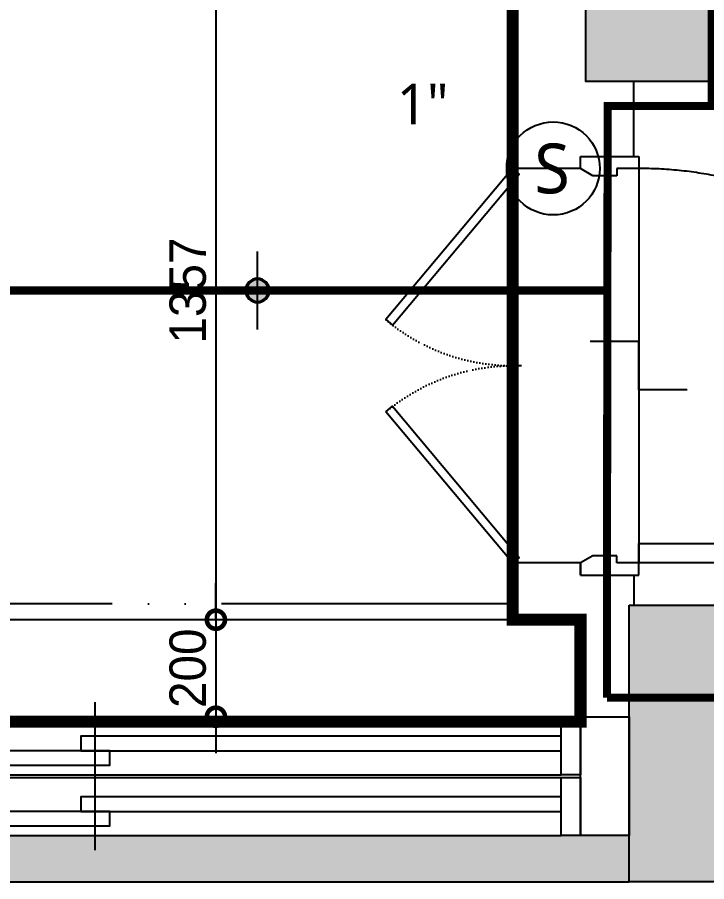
# Model space of a CAD drawing. Header units: millimetres. Extents: x 0 to 460316, y -63250 to 103204.
# Drawn here: x 193376 to 194797, y 27077 to 28859 of the extents above; entities that cross this region are included whole.
import ezdxf

# ---------------------------------------------------------------- set-up
doc = ezdxf.new("R2010")
doc.units = ezdxf.units.MM
doc.header["$LTSCALE"] = 25
doc.linetypes.add('ACAD_ISO05W100', pattern=[33, 24, -3, 0, -3, 0, -3])
doc.linetypes.add('DOT', pattern=[0.25, 0, -0.25])
for name, color, linetype in [('06-LIGHT', 4, 'Continuous'), ('07-DIM WAL', 5, 'Continuous'), ('2-con', 2, 'Continuous'), ('ac-door', 30, 'Continuous'), ('ac-Ref', 8, 'Continuous'), ('ac-text', 7, 'Continuous'), ('ac-wall-fin', 3, 'Continuous'), ('ac-window', 140, 'Continuous'), ('RC-LIGHT', 7, 'Continuous'), ('설비', 140, 'Continuous')]:
    doc.layers.add(name, color=color, linetype=linetype)
doc.styles.add('스타일1', font='HY울릉도M.TTF')
doc.styles.add('이윤정', font='l_10646.ttf')
doc.styles.add('코레일둥고', font='Korail_Round_Gothic_Medium.ttf')
doc.dimstyles.new('30', dxfattribs={"dimscale": 30, "dimtxt": 2.5, "dimasz": 2.5, "dimexe": 1.25, "dimexo": 2, "dimtad": 1, "dimdec": 0, "dimtxsty": '스타일1', "dimblk": 'DOTSMALL', "dimcen": 2.5, "dimclrd": 1, "dimclre": 1, "dimclrt": 7, "dimadec": 0, "dimazin": 0, "dimtfac": 1, "dimtdec": 0, "dimtix": 1, "dimtmove": 0, "dimatfit": 3, "dimldrblk": 'DOTSMALL', "dimfxl": 1.25, "dimarcsym": 0})

# ---------------------------------------------------------------- blocks, each defined once
blk = doc.blocks.new('*U367')
at = {"layer": 'ac-door'}
for p, q in [((-65, 120), (-65, 933.1)), ((-65, 933.1), (-25, 933.1)), ((-25, 933.1), (-25, 120)), ((-863.1, 120), (-838.1, 120)), ((-863.1, 0), (-863.1, 120)), ((-838.1, 120), (-838.1, 75)), ((-25, 120), (-65, 120)), ((0, 120), (-25, 120)), ((-25, 120), (-25, 75)), ((0, 0), (0, 120)), ((-838.1, 75), (-823.1, 75)), ((-823.1, 75), (-823.1, 25)), ((-25, 75), (-40, 75)), ((-40, 75), (-40, 25)), ((-823.1, 25), (-838.1, 0)), ((-40, 25), (-25, 0)), ((-25, 0), (0, 0)), ((-838.1, 0), (-863.1, 0))]:
    blk.add_line(p, q, dxfattribs=at)
at = {"layer": 'ac-Ref'}
blk.add_line((-838.1, 120), (-25, 120), dxfattribs=at)
at = {"layer": 'ac-Ref', "linetype": 'ACAD_ISO05W100'}
blk.add_arc((-25, 120), 813.1, 90, 180, dxfattribs=at)
blk = doc.blocks.new('SW')
at = {"layer": '설비', "color": 140}
blk.add_circle((11533254.1, -14277699.4), 184, dxfattribs=at)
at = {"layer": '설비', "color": 140, "insert": (11533320, -14277600.8), "char_height": 197.143, "width": 314.327, "attachment_point": 3, "style": '코레일둥고'}
blk.add_mtext('{\\fMalgun Gothic|b0|i0|c129|p50;S}', dxfattribs=at)
blk = doc.blocks.new('1')
at = {"linetype": 'Continuous'}
h = blk.add_hatch(color=4, dxfattribs=at)
h.dxf.hatch_style = 1
edge = h.paths.add_edge_path()
edge.add_arc((11539653.5, -14273503.8), 37.5, 0, 360)
at = {"color": 1, "linetype": 'Continuous'}
for p, q in [((11539653.5, -14273637.1), (11539653.5, -14273370.5)), ((11539520.2, -14273503.8), (11539786.8, -14273503.8))]:
    blk.add_line(p, q, dxfattribs=at)
at = {"color": 4, "linetype": 'Continuous'}
for radius in [41.5, 37.5]:
    blk.add_circle((11539653.5, -14273503.8), radius, dxfattribs=at)
blk = doc.blocks.new('_DotSmall')
at = {"color": 0, "linetype": 'ByBlock', "const_width": 0.5}
blk.add_lwpolyline([(-0.0625, 0, 1), (0.0625, 0, 1)], format="xyb", close=True, dxfattribs=at)
blk = doc.blocks.new('*D500')
at = {"layer": '07-DIM WAL', "color": 1, "lineweight": -2}
for p, q in [((193785.4, 28974.4), (193785.4, 27617.4)), ((193845.4, 28974.4), (193822.9, 28974.4)), ((193845.4, 27617.4), (193822.9, 27617.4))]:
    blk.add_line(p, q, dxfattribs=at)
at = {"layer": 'Defpoints', "color": 0}
for p in [(193785.4, 28974.4), (193785.4, 27617.4), (193785.4, 27617.4)]:
    blk.add_point(p, dxfattribs=at)
at = {"layer": '07-DIM WAL', "color": 1, "lineweight": -2, "xscale": 75, "yscale": 75, "zscale": 75}
for p, rotation in [((193785.4, 28974.4), 90), ((193785.4, 27617.4), 270)]:
    blk.add_blockref('_DotSmall', p, dxfattribs=dict(at, rotation=rotation))
at = {"layer": '07-DIM WAL', "color": 7, "insert": (193727.7, 28295.9), "char_height": 75, "attachment_point": 5, "rotation": 90, "style": '스타일1'}
blk.add_mtext('1357', dxfattribs=at)
blk = doc.blocks.new('*D501')
at = {"layer": '07-DIM WAL', "color": 1, "lineweight": -2}
for p, q in [((193785.4, 27617.4), (193785.4, 27692.4)), ((193785.4, 27617.4), (193785.4, 27417.4)), ((193845.4, 27617.4), (193822.9, 27617.4)), ((193785.4, 27417.4), (193785.4, 27342.4)), ((193845.4, 27417.4), (193822.9, 27417.4))]:
    blk.add_line(p, q, dxfattribs=at)
at = {"layer": 'Defpoints', "color": 0}
for p in [(193785.4, 27617.4), (193785.4, 27417.4), (193785.4, 27417.4)]:
    blk.add_point(p, dxfattribs=at)
at = {"layer": '07-DIM WAL', "color": 1, "lineweight": -2, "xscale": 75, "yscale": 75, "zscale": 75}
for p, rotation in [((193785.4, 27617.4), 270), ((193785.4, 27417.4), 90)]:
    blk.add_blockref('_DotSmall', p, dxfattribs=dict(at, rotation=rotation))
at = {"layer": '07-DIM WAL', "color": 7, "insert": (193727.7, 27517.4), "char_height": 75, "attachment_point": 5, "rotation": 90, "style": '스타일1'}
blk.add_mtext('200', dxfattribs=at)

msp = doc.modelspace()

# ---------------------------------------------------------------- hatches: boundary and pattern name
at = {"layer": 'ac-Ref'}
h = msp.add_hatch(color=256, dxfattribs=at)
h.dxf.hatch_style = 1
h.paths.add_polyline_path([(190288.9, 37157.75), (189743.9, 37157.75), (189743.9, 38167.75), (190308.9, 38167.75), (190308.9, 38367.75), (189543.9, 38367.75), (189543.9, 36957.75), (190018.9, 36957.75), (190018.9, 33784.45), (190288.9, 33784.45)])
h.paths.add_polyline_path([(193178.9, 36324.45), (193178.9, 38569.45), (192948.9, 38569.45), (192948.9, 38167.75), (192988.9, 38167.75), (192988.9, 33992.75), (191218.9, 33992.75), (191218.9, 33784.45), (193178.9, 33784.45)])
h.paths.add_polyline_path([(197156.9, 36197.45), (197423.9, 36197.45), (197423.9, 36398.33), (197158.9, 36398.33), (197158.9, 37169.45), (196290.9, 37169.45), (196290.9, 36969.45), (196980.9, 36969.45), (196980.9, 33994.45), (196168.9, 33994.45), (196168.9, 33859.45), (197163.9, 33859.45), (197163.9, 34059.45), (197156.9, 34059.45)])
h.paths.add_polyline_path([(198923.9, 38424.45), (197948.9, 38424.45), (197948.9, 38224.45), (198723.9, 38224.45), (198723.9, 37434.45), (198088.9, 37434.45), (198088.9, 36398.33), (198003.9, 36398.33), (198003.9, 36197.45), (198638.9, 36197.45), (198638.9, 34059.45), (198638.9, 33859.45), (198648.9, 33859.45), (198648.9, 28919.45), (197861.9, 28919.45), (197861.9, 28727.45), (198814.9, 28727.45), (198814.9, 27647.45), (197924.9, 27647.45), (197924.9, 27447.45), (198923.9, 27447.45)])
h.paths.add_polyline_path([(195090.9, 37169.45), (194565.9, 37169.45), (194565.9, 36324.45), (194840.9, 36324.45), (194840.9, 36969.45), (195090.9, 36969.45)])
h.paths.add_polyline_path([(196833.9, 32699.45), (195783.9, 32699.45), (195783.9, 32499.45), (196833.9, 32499.45)])
h.paths.add_polyline_path([(194756.9, 32699.45), (194546.9, 32699.45), (194546.9, 28727.45), (195161.9, 28727.45), (195161.9, 28919.45), (194756.9, 28919.45)])
h.paths.add_polyline_path([(194836.9, 27647.45), (194636.9, 27647.45), (194636.9, 27077.45), (194836.9, 27077.45)])
h.paths.add_polyline_path([(190116.9, 28747.45), (190746.9, 28747.45), (190746.9, 28947.45), (190028.9, 28947.45), (190028.9, 32402.45), (189838.9, 32402.45), (189838.9, 27462.45), (189823.9, 27462.45), (189823.9, 27262.45), (189916.9, 27262.45), (189916.9, 27077.45), (190836.9, 27077.45), (190836.9, 27277.45), (190116.9, 27277.45)])
h.paths.add_polyline_path([(186823.9, 32202.45), (188908.9, 32202.45), (188908.9, 32402.45), (186858.9, 32402.45), (186858.9, 34567.45), (188458.9, 34567.45), (188458.9, 33167.45), (188658.9, 33167.45), (188658.9, 35164.45), (189078.9, 35164.45), (189078.9, 35364.45), (188458.9, 35364.45), (188458.9, 34737.45), (186623.9, 34737.45), (186623.9, 27262.45), (187243.9, 27262.45), (187243.9, 27462.45), (186823.9, 27462.45)])
h = msp.add_hatch(dxfattribs=at)
h.set_pattern_fill('ANGLE', color=256)
h.set_pattern_definition([(0, (96259.831, -28300.8086), (0, 6.985), [5.08, -1.905]), (90, (96259.831, -28300.8086), (-6.985, 4e-16), [5.08, -1.905])])
h.paths.add_polyline_path([(190876.9, 27172.45), (190836.9, 27172.45), (190836.9, 27077.45), (194636.9, 27077.45), (194636.9, 27172.45), (194536.9, 27172.45), (194496.9, 27172.45)])

# ---------------------------------------------------------------- linework, layer by layer
msp.add_lwpolyline([(194756.9, 28090.89), (194656.9, 28090.89), (194656.9, 28190.89), (194556.9, 28190.89)])
at = {"layer": '06-LIGHT', "color": 10, "linetype": 'ACAD_ISO05W100'}
msp.add_line((194396.9, 27650.23), (190839.71, 27650.23), dxfattribs=at)
at = {"layer": '07-DIM WAL', "const_width": 25}
msp.add_lwpolyline([(188693.98, 32462.29), (190080.9, 32462.29), (190080.9, 28974.45), (190773.9, 28974.45), (190773.9, 28697.45), (190116.9, 28697.45), (190116.9, 27407.45), (194536.9, 27407.45), (194536.9, 27617.45), (194396.9, 27617.45), (194396.9, 32734.45), (196621.4, 32734.45), (196621.4, 33839.45), (196150.9, 33839.45), (196150.9, 34012.45), (196935.9, 34012.45), (196935.9, 36924.45)], dxfattribs=at)
at = {"layer": '2-con'}
for p, q in [((194636.9, 27077.45), (194636.9, 27277.45)), ((190836.9, 27077.45), (194636.9, 27077.45))]:
    msp.add_line(p, q, dxfattribs=at)
msp.add_lwpolyline([(194546.9, 32699.45), (194546.9, 28727.45), (195161.9, 28727.45), (195161.9, 28919.45), (194756.9, 28919.45), (194756.9, 32699.45), (194546.9, 32699.45)], dxfattribs=at)
msp.add_lwpolyline([(194636.9, 27647.45), (194836.9, 27647.45), (194836.9, 27077.45), (194636.9, 27077.45)], close=True, dxfattribs=at)
at = {"layer": 'ac-door'}
for points in [[(194135.57, 28236), (194149.36, 28224.43), (194410.69, 28535.88), (194396.9, 28547.45)], [(194135.57, 28045.77), (194149.36, 28057.34), (194410.69, 27745.9), (194396.9, 27734.33)]]:
    msp.add_lwpolyline(points, close=True, dxfattribs=at)
at = {"layer": 'ac-Ref'}
for p, q in [((194396.9, 28140.89), (194396.9, 28519.45)), ((194396.9, 28140.89), (194396.9, 27762.33)), ((194414.9, 28140.89), (194396.9, 28140.89))]:
    msp.add_line(p, q, dxfattribs=at)
at = {"layer": 'ac-Ref', "linetype": 'DOT'}
for centre, start, end in [((194396.9, 28547.45), 230, 270), ((194396.9, 27734.33), 90, 130)]:
    msp.add_arc(centre, 406.56, start, end, dxfattribs=at)
at = {"layer": 'ac-text'}
msp.add_line((194396.9, 27617.45), (190836.9, 27617.45), dxfattribs=at)
at = {"layer": 'ac-wall-fin'}
for p, q in [((194396.9, 28547.45), (194396.9, 32734.45)), ((194646.9, 28572.45), (194646.9, 28727.45)), ((194536.9, 28547.45), (194396.9, 28547.45)), ((194396.9, 27617.45), (194396.9, 27734.33)), ((194536.9, 27734.33), (194396.9, 27734.33)), ((194536.9, 27709.33), (194536.9, 27734.33)), ((194646.9, 27709.33), (194646.9, 27647.45)), ((194536.9, 27617.45), (194396.9, 27617.45)), ((194536.9, 27417.45), (194536.9, 27617.45))]:
    msp.add_line(p, q, dxfattribs=at)
at = {"layer": 'ac-window'}
for p, q in [((193536.9, 27267.45), (193536.9, 27447.45)), ((190876.9, 27417.45), (194496.9, 27417.45)), ((193536.9, 27142.45), (193536.9, 27322.45)), ((190876.9, 27297.45), (194496.9, 27297.45)), ((190876.9, 27292.45), (194496.9, 27292.45)), ((190876.9, 27172.45), (194496.9, 27172.45))]:
    msp.add_line(p, q, dxfattribs=at)
for points in [[(194536.9, 27297.45), (194496.9, 27297.45), (194496.9, 27417.45), (194536.9, 27417.45)], [(194636.9, 27172.45), (194536.9, 27172.45), (194536.9, 27417.45), (194636.9, 27417.45)], [(191806.9, 27347.45), (191806.9, 27317.45), (193566.9, 27317.45), (193566.9, 27347.45)], [(194536.9, 27172.45), (194496.9, 27172.45), (194496.9, 27292.45), (194536.9, 27292.45)], [(191806.9, 27222.45), (191806.9, 27192.45), (193566.9, 27192.45), (193566.9, 27222.45)]]:
    msp.add_lwpolyline(points, close=True, dxfattribs=at)
for points in [[(194496.9, 27377.45), (193506.9, 27377.45), (193506.9, 27347.45), (194496.9, 27347.45)], [(194496.9, 27252.45), (193506.9, 27252.45), (193506.9, 27222.45), (194496.9, 27222.45)]]:
    msp.add_lwpolyline(points, dxfattribs=at)
at = {"layer": '설비', "color": 30, "true_color": 0xf26722, "const_width": 16.67}
for points in [[(195354.44, 30709.45), (194806.96, 30709.45), (194806.96, 28676.28), (194592.8, 28676.28), (194591.45, 27779.53)], [(190490.45, 28295.95), (194592.23, 28295.95)], [(194591.45, 27779.53), (194591.45, 27456.91)], [(194591.45, 27456.91), (194931.28, 27456.91)]]:
    msp.add_lwpolyline(points, dxfattribs=at)

# ---------------------------------------------------------------- block references
at = {"layer": 'ac-door', "rotation": 270}
msp.add_blockref('*U367', (194536.9, 27709.33), dxfattribs=at)
at = {"layer": 'RC-LIGHT', "xscale": -0.6024096385271789, "yscale": 0.6024096385271789, "zscale": 0.6024096385271789, "rotation": 270}
msp.add_blockref('1', (8792367.4, -6923302.54), dxfattribs=at)
at = {"layer": '설비', "color": 140, "xscale": 0.5208333333333334, "yscale": 0.5208333333333334, "zscale": 0.5208333333333334}
msp.add_blockref('SW', (-5812422.65, 7464849.24), dxfattribs=at)

# ---------------------------------------------------------------- texts
at = {"layer": 'ac-text', "style": '이윤정'}
msp.add_text('1"', height=83.333, dxfattribs=at).set_placement((194158.35, 28638.57))

# ---------------------------------------------------------------- dimensions: what is measured, and where the dimension line sits
at = {"layer": '07-DIM WAL'}
for base, p1, p2, picture, middle in [((193785.4, 27617.45), (193785.4, 28974.45), (193785.4, 27617.45), '*D500', (193727.66, 28295.95)), ((193785.4, 27417.45), (193785.4, 27617.45), (193785.4, 27417.45), '*D501', (193727.66, 27517.45))]:
    dim = msp.add_linear_dim(base=base, p1=p1, p2=p2, angle=90, dimstyle='30', dxfattribs=at)
    dim.commit()
    dim.dimension.update_dxf_attribs({"geometry": picture, "text_midpoint": middle})

doc.saveas('drawing.dxf')
